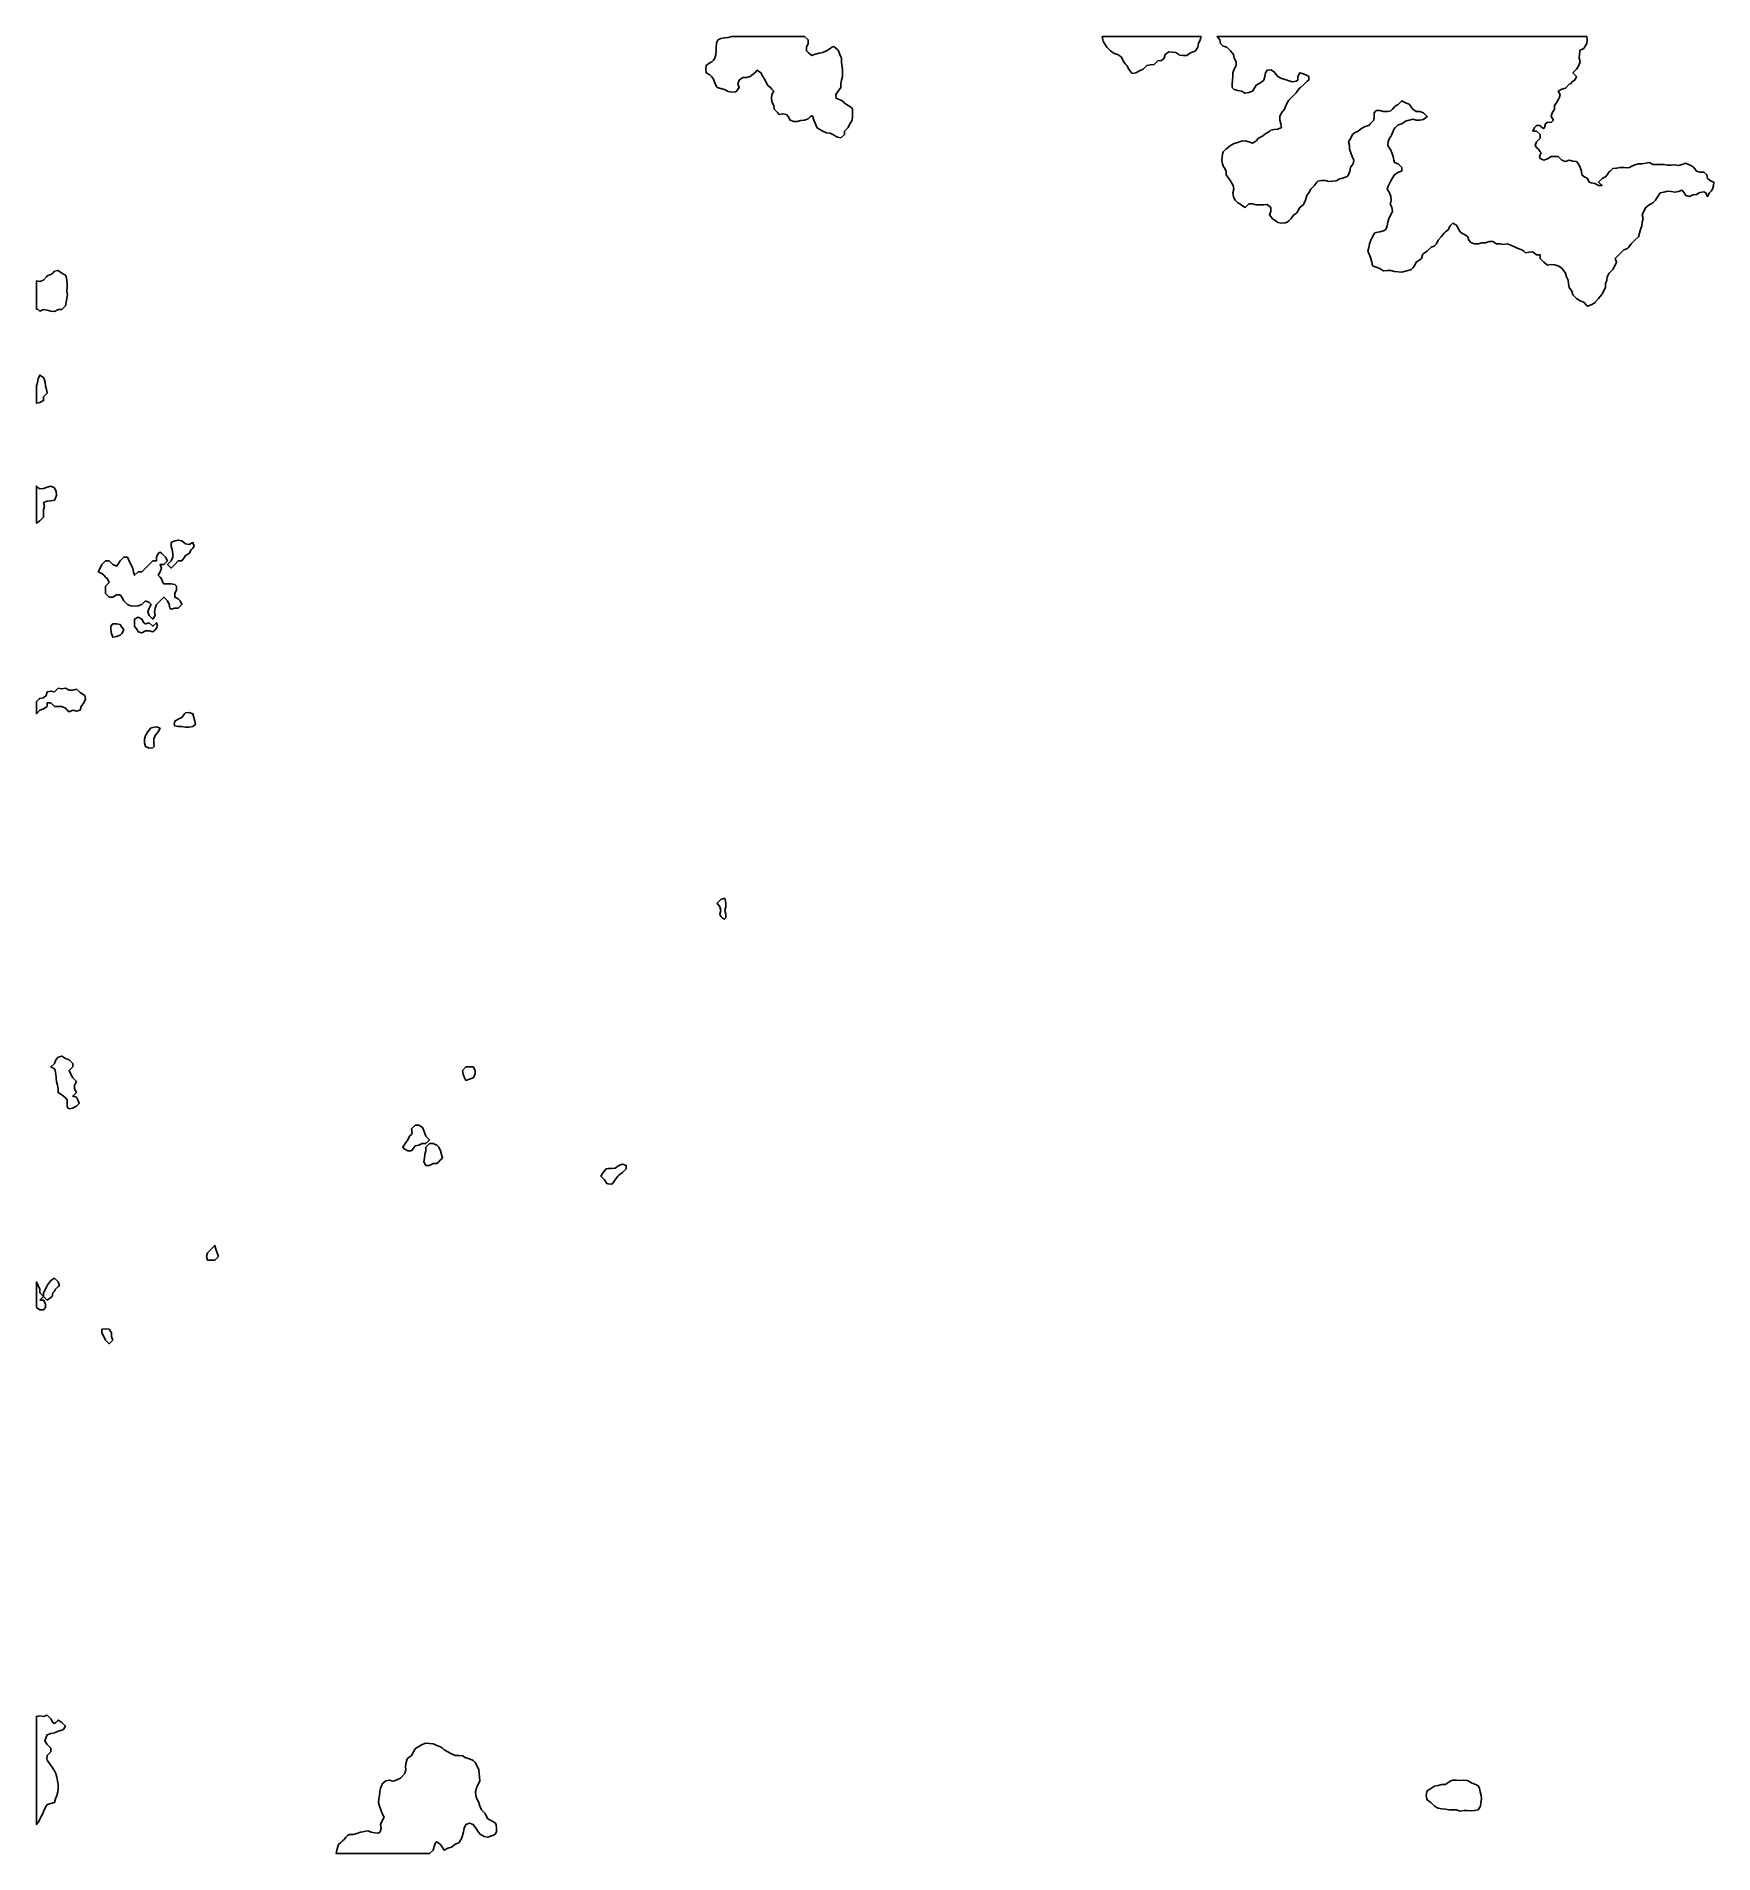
# Model space of a CAD drawing. Header units: metres. Extents: x 0 to 234, y 0 to 254.
import ezdxf

# ---------------------------------------------------------------- set-up
doc = ezdxf.new("R2010")
doc.units = ezdxf.units.M
doc.layers.add('relief', color=7, linetype='Continuous')

msp = doc.modelspace()

# ---------------------------------------------------------------- linework, layer by layer
at = {"layer": 'relief'}
for points in [[(109.13, 241.27), (108.93, 241.78), (108.68, 242.29), (108.55, 242.8), (108.42, 242.89), (108.25, 242.8), (107.91, 242.46), (107.4, 242.29), (106.89, 242.22), (106.38, 242.09), (105.88, 242.12), (105.37, 242.29), (105.11, 242.8), (104.86, 243.06), (104.35, 243.18), (103.84, 243.06), (103.64, 243.31), (103.33, 243.62), (103.16, 243.82), (103.11, 244.33), (102.82, 244.84), (102.76, 245.35), (102.82, 245.86), (103.08, 246.36), (102.82, 246.62), (102.62, 246.87), (102.31, 247.09), (102.11, 247.38), (101.87, 247.89), (101.8, 248.02), (101.55, 248.4), (101.29, 248.91), (100.79, 249.25), (100.45, 248.91), (100.28, 248.78), (99.77, 248.4), (99.26, 248.23), (98.75, 248.27), (98.24, 247.89), (98.07, 247.38), (98.24, 246.87), (97.9, 246.36), (97.73, 246.24), (97.22, 246.2), (96.71, 246.28), (96.61, 246.36), (96.2, 246.59), (95.7, 246.72), (95.19, 246.87), (94.91, 247.38), (94.73, 247.89), (94.68, 248.02), (94.37, 248.4), (94.17, 248.6), (93.66, 248.91), (93.6, 249.42), (93.66, 249.93), (94.17, 250.31), (94.42, 250.44), (94.68, 250.69), (94.85, 250.95), (94.98, 251.45), (95.06, 251.96), (95.04, 252.47), (95.07, 252.98), (95.19, 253.32), (95.31, 253.49), (95.7, 253.68), (96.2, 253.8), (96.71, 253.83), (97.22, 254), (97.73, 254), (98.24, 254), (98.75, 254), (99.26, 254), (99.77, 254), (100.28, 254), (100.79, 254), (101.29, 254), (101.8, 254), (102.31, 254), (102.82, 254), (103.33, 254), (103.84, 254), (104.35, 254), (104.86, 254), (105.37, 254), (105.88, 254), (106.38, 254), (106.89, 254), (107.4, 254), (107.91, 253.49), (107.91, 252.98), (107.66, 252.47), (107.66, 251.96), (107.91, 251.76), (108.22, 251.45), (108.42, 251.33), (108.76, 251.45), (108.93, 251.51), (109.44, 251.65), (109.95, 251.76), (110.46, 251.96), (110.97, 252.3), (111.22, 252.47), (111.47, 252.57), (111.6, 252.47), (111.98, 252.17), (112.13, 251.96), (112.32, 251.45), (112.49, 251.12), (112.54, 250.95), (112.54, 250.44), (112.59, 249.93), (112.68, 249.42), (112.68, 248.91), (112.68, 248.4), (112.56, 247.89), (112.49, 247.38), (112.49, 246.87), (112.09, 246.36), (111.98, 246.2), (111.78, 245.86), (111.81, 245.35), (111.98, 245.26), (112.49, 245.06), (112.83, 244.84), (113, 244.67), (113.51, 244.33), (114.02, 243.99), (114.08, 243.82), (114.08, 243.31), (114.08, 242.8), (114.07, 242.29), (114.02, 242.17), (113.71, 241.78), (113.51, 241.27), (113, 240.77), (113, 240.26), (112.49, 239.83), (111.98, 239.89), (111.47, 240.17), (111.35, 240.26), (110.97, 240.47), (110.46, 240.51), (109.95, 240.77), (109.44, 241.02), (109.13, 241.27)], [(151.69, 251.07), (151.18, 251.45), (150.67, 251.58), (150.16, 251.96), (149.65, 252.47), (149.35, 252.98), (149.14, 253.32), (149.11, 253.49), (149.02, 254), (149.14, 254), (149.65, 254), (150.16, 254), (150.67, 254), (151.18, 254), (151.69, 254), (152.2, 254), (152.71, 254), (153.21, 254), (153.72, 254), (154.23, 254), (154.74, 254), (155.25, 254), (155.76, 254), (156.27, 254), (156.78, 254), (157.29, 254), (157.8, 254), (158.3, 254), (158.81, 254), (159.32, 254), (159.83, 254), (160.34, 254), (160.85, 254), (161.36, 254), (161.87, 254), (162.38, 254), (162.83, 254), (162.69, 253.49), (162.48, 252.98), (162.38, 252.47), (162.04, 251.96), (161.87, 251.9), (161.36, 251.68), (161.02, 251.45), (160.85, 251.33), (160.34, 251.31), (159.83, 251.35), (159.7, 251.45), (159.32, 251.76), (158.81, 251.79), (158.3, 251.84), (157.8, 251.45), (157.67, 250.95), (157.29, 250.64), (156.78, 250.56), (156.65, 250.44), (156.27, 250.06), (155.76, 250), (155.25, 249.93), (154.74, 249.42), (154.23, 249.16), (153.72, 248.91), (153.21, 248.82), (153.09, 248.91), (152.71, 249.42), (152.45, 249.93), (152.2, 250.18), (152.05, 250.44), (151.76, 250.95), (151.69, 251.07)], [(214.3, 218.88), (214.18, 219.39), (214.16, 219.9), (213.91, 220.4), (213.79, 220.91), (213.41, 221.42), (213.28, 221.59), (212.77, 221.93), (212.26, 222.06), (211.75, 222.1), (211.24, 222.03), (210.73, 222.44), (210.22, 222.95), (210.22, 223.46), (209.72, 223.46), (209.21, 223.87), (208.7, 223.82), (208.19, 223.76), (207.93, 223.97), (207.68, 224.17), (207.17, 224.33), (206.83, 224.48), (206.66, 224.58), (206.15, 224.82), (205.64, 224.99), (205.13, 224.91), (204.63, 224.99), (204.12, 224.99), (203.61, 225.33), (203.1, 225.33), (202.59, 225.16), (202.08, 225.16), (201.57, 224.99), (201.06, 224.99), (200.55, 225.2), (200.26, 225.49), (200.11, 226), (200.04, 226.09), (199.54, 226.37), (199.28, 226.51), (199.03, 226.68), (198.84, 227.02), (198.59, 227.53), (198.52, 227.63), (198.01, 227.87), (197.67, 227.53), (197.5, 227.28), (197.4, 227.02), (196.99, 226.68), (196.79, 226.51), (196.48, 226.13), (196.38, 226), (195.97, 225.49), (195.75, 224.99), (195.46, 224.7), (194.95, 224.48), (194.44, 223.97), (193.94, 223.63), (193.79, 223.46), (193.63, 222.95), (193.43, 222.78), (192.92, 222.44), (192.66, 221.93), (192.41, 221.63), (192.21, 221.42), (191.9, 221.3), (191.39, 221.17), (190.88, 221.03), (190.37, 221.07), (189.86, 221.15), (189.35, 221.27), (188.85, 221.28), (188.34, 221.24), (188, 221.42), (187.83, 221.57), (187.32, 221.76), (186.81, 221.93), (186.7, 222.44), (186.58, 222.95), (186.36, 223.46), (186.3, 223.63), (186.16, 223.97), (186.3, 224.48), (186.39, 224.99), (186.56, 225.49), (186.81, 226), (187.06, 226.51), (187.32, 226.59), (187.83, 226.68), (188.34, 226.83), (188.64, 227.02), (188.85, 227.53), (188.95, 228.04), (189.1, 228.55), (189.35, 229.06), (189.57, 229.57), (189.48, 230.08), (189.35, 230.42), (189.25, 230.59), (189.35, 230.84), (189.42, 231.09), (189.35, 231.6), (189.19, 232.11), (188.85, 232.62), (189.05, 233.13), (189.25, 233.64), (189.35, 233.81), (189.56, 234.15), (189.86, 234.66), (190.37, 235.04), (190.88, 235.17), (190.88, 235.68), (190.37, 236.18), (189.86, 236.35), (189.76, 236.69), (189.69, 237.2), (189.51, 237.71), (189.35, 238.09), (189.25, 238.22), (188.95, 238.73), (188.99, 239.24), (189.15, 239.75), (189.35, 240), (189.48, 240.26), (189.67, 240.77), (189.86, 241.15), (190.03, 241.27), (190.37, 241.61), (190.88, 241.78), (191.39, 242.15), (191.9, 242.29), (192.41, 242.42), (192.92, 242.29), (193.43, 242.29), (193.94, 242.39), (194.44, 242.8), (193.94, 243.31), (193.43, 243.48), (192.92, 243.48), (192.41, 243.82), (192.07, 244.33), (191.9, 244.5), (191.39, 244.71), (191.14, 244.84), (190.88, 245.01), (190.75, 244.84), (190.37, 244.46), (190.12, 244.33), (189.86, 244.16), (189.61, 243.82), (189.35, 243.57), (188.85, 243.48), (188.34, 243.48), (187.83, 243.65), (187.32, 243.62), (187.01, 243.31), (187.01, 242.8), (186.98, 242.29), (186.81, 242.12), (186.47, 241.78), (186.3, 241.53), (185.79, 241.4), (185.54, 241.27), (185.28, 241.17), (184.77, 240.77), (184.26, 240.51), (184.01, 240.26), (183.76, 239.75), (183.45, 239.24), (183.56, 238.73), (183.6, 238.22), (183.76, 237.71), (183.96, 237.2), (184.19, 236.69), (184.09, 236.18), (183.76, 235.78), (183.7, 235.68), (183.62, 235.17), (183.45, 234.66), (183.25, 234.4), (182.74, 234.23), (182.48, 234.15), (182.23, 234.09), (181.72, 233.79), (181.21, 233.75), (180.7, 233.7), (180.19, 233.86), (179.68, 233.86), (179.17, 233.77), (179, 233.64), (178.67, 233.13), (178.16, 232.62), (177.9, 232.11), (177.65, 231.86), (177.58, 231.6), (177.42, 231.09), (177.2, 230.59), (177.14, 230.5), (176.63, 230.08), (176.37, 229.57), (176.12, 229.26), (175.78, 229.06), (175.61, 228.8), (175.44, 228.55), (175.1, 228.21), (174.85, 228.04), (174.59, 227.94), (174.08, 227.89), (173.58, 227.96), (173.49, 228.04), (173.07, 228.36), (172.76, 228.55), (172.56, 228.8), (172.39, 229.06), (172.56, 229.57), (172.56, 230.08), (172.05, 230.48), (171.54, 230.46), (171.03, 230.47), (170.52, 230.44), (170.01, 230.59), (169.5, 230.59), (168.99, 230.08), (168.48, 230.42), (168.23, 230.59), (167.98, 230.71), (167.59, 231.09), (167.47, 231.35), (167.38, 231.6), (167.26, 232.11), (167.39, 232.62), (167.32, 233.13), (167.03, 233.64), (166.96, 233.81), (166.7, 234.15), (166.45, 234.49), (166.35, 234.66), (166.32, 235.17), (166.07, 235.68), (165.94, 235.85), (165.84, 236.18), (165.74, 236.69), (165.77, 237.2), (165.88, 237.71), (165.94, 237.88), (166.28, 238.22), (166.45, 238.31), (166.96, 238.73), (167.47, 239.02), (167.98, 239.15), (168.15, 239.24), (168.48, 239.37), (168.99, 239.38), (169.5, 239.24), (170.01, 239.07), (170.35, 239.24), (170.52, 239.41), (170.86, 239.75), (171.03, 239.87), (171.54, 240.15), (171.64, 240.26), (172.05, 240.51), (172.46, 240.77), (172.56, 240.87), (173.07, 240.97), (173.58, 241.02), (174.08, 241.27), (173.96, 241.78), (173.83, 242.29), (173.83, 242.8), (174.08, 243.31), (174.47, 243.82), (174.59, 244.07), (174.66, 244.33), (174.97, 244.84), (175.1, 245.09), (175.36, 245.35), (175.61, 245.6), (175.87, 245.86), (176.12, 246.11), (176.25, 246.36), (176.63, 246.8), (176.73, 246.87), (177.14, 247.21), (177.28, 247.38), (177.65, 247.75), (177.9, 247.89), (177.9, 248.4), (177.65, 248.53), (177.14, 248.78), (176.63, 248.91), (176.37, 248.4), (176.37, 247.89), (176.12, 247.72), (175.61, 247.64), (175.1, 247.76), (174.85, 247.89), (174.59, 247.98), (174.08, 248.1), (173.58, 248.4), (173.14, 248.91), (173.07, 249.04), (172.56, 249.32), (172.05, 249.25), (171.82, 248.91), (171.74, 248.4), (171.6, 247.89), (171.54, 247.81), (171.03, 247.47), (170.86, 247.38), (170.52, 247.18), (170.33, 246.87), (170.01, 246.36), (169.5, 246.14), (168.99, 246.05), (168.48, 246.36), (167.98, 246.42), (167.47, 246.57), (167.19, 246.87), (167.18, 247.38), (167.24, 247.89), (167.28, 248.4), (167.25, 248.91), (167.47, 249.42), (167.72, 249.93), (167.72, 250.44), (167.47, 250.95), (167.34, 251.45), (166.96, 251.96), (166.45, 252.47), (165.94, 252.64), (165.53, 252.98), (165.43, 253.49), (165.09, 254), (165.43, 254), (165.94, 254), (166.45, 254), (166.96, 254), (167.47, 254), (167.98, 254), (168.48, 254), (168.99, 254), (169.5, 254), (170.01, 254), (170.52, 254), (171.03, 254), (171.54, 254), (172.05, 254), (172.56, 254), (173.07, 254), (173.58, 254), (174.08, 254), (174.59, 254), (175.1, 254), (175.61, 254), (176.12, 254), (176.63, 254), (177.14, 254), (177.65, 254), (178.16, 254), (178.67, 254), (179.17, 254), (179.68, 254), (180.19, 254), (180.7, 254), (181.21, 254), (181.72, 254), (182.23, 254), (182.74, 254), (183.25, 254), (183.76, 254), (184.26, 254), (184.77, 254), (185.28, 254), (185.79, 254), (186.3, 254), (186.81, 254), (187.32, 254), (187.83, 254), (188.34, 254), (188.85, 254), (189.35, 254), (189.86, 254), (190.37, 254), (190.88, 254), (191.39, 254), (191.9, 254), (192.41, 254), (192.92, 254), (193.43, 254), (193.94, 254), (194.44, 254), (194.95, 254), (195.46, 254), (195.97, 254), (196.48, 254), (196.99, 254), (197.5, 254), (198.01, 254), (198.52, 254), (199.03, 254), (199.54, 254), (200.04, 254), (200.55, 254), (201.06, 254), (201.57, 254), (202.08, 254), (202.59, 254), (203.1, 254), (203.61, 254), (204.12, 254), (204.63, 254), (205.13, 254), (205.64, 254), (206.15, 254), (206.66, 254), (207.17, 254), (207.68, 254), (208.19, 254), (208.7, 254), (209.21, 254), (209.72, 254), (210.22, 254), (210.73, 254), (211.24, 254), (211.75, 254), (212.26, 254), (212.77, 254), (213.28, 254), (213.79, 254), (214.3, 254), (214.81, 254), (215.31, 254), (215.82, 254), (216.33, 254), (216.74, 254), (216.79, 253.49), (216.77, 252.98), (216.42, 252.47), (216.33, 252.3), (215.82, 252.09), (215.78, 251.96), (215.72, 251.45), (215.7, 250.95), (215.82, 250.44), (215.65, 249.93), (215.31, 249.42), (214.81, 248.91), (215.31, 248.4), (215.06, 247.89), (214.81, 247.72), (214.47, 247.38), (214.3, 247.3), (213.87, 246.87), (213.79, 246.75), (213.28, 246.62), (212.77, 246.36), (213.02, 245.86), (212.9, 245.35), (212.77, 245.18), (212.6, 244.84), (212.26, 244.33), (212.26, 243.82), (211.92, 243.31), (211.75, 242.8), (212.09, 242.29), (211.75, 241.95), (211.24, 241.99), (210.99, 241.78), (210.86, 241.27), (210.73, 241.1), (210.48, 241.27), (210.22, 241.53), (209.72, 241.53), (209.46, 241.27), (209.21, 240.77), (209.72, 240.77), (210.22, 240.26), (210.22, 239.75), (209.72, 239.24), (209.52, 238.73), (209.72, 238.47), (210.02, 238.22), (210.22, 237.88), (210.39, 237.71), (210.22, 237.46), (210.16, 237.2), (210.22, 236.95), (210.73, 236.69), (211.24, 236.86), (211.75, 237.2), (212.26, 237.2), (212.77, 237.2), (213.28, 236.69), (213.79, 236.52), (214.3, 236.69), (214.81, 236.57), (215.31, 236.52), (215.57, 236.18), (215.82, 235.68), (215.99, 235.17), (216.08, 234.66), (216.33, 234.4), (216.84, 234.15), (217.1, 233.64), (217.35, 233.51), (217.86, 233.44), (218.37, 233.13), (218.88, 233.13), (218.37, 233.64), (218.88, 234.15), (219.39, 234.35), (219.6, 234.66), (219.9, 235.06), (220, 235.17), (220.4, 235.51), (220.91, 235.56), (221.42, 235.68), (221.93, 235.68), (222.44, 235.6), (222.7, 235.68), (222.95, 235.8), (223.46, 236.06), (223.97, 236.18), (224.48, 236.18), (224.99, 236.26), (225.49, 236.39), (225.83, 236.18), (226, 236.11), (226.51, 236.08), (227.02, 236.08), (227.53, 236.1), (228.04, 236.01), (228.55, 236.01), (229.06, 236.06), (229.57, 235.97), (230.08, 236.1), (230.33, 236.18), (230.59, 236.27), (230.75, 236.18), (231.09, 236.04), (231.6, 235.76), (231.71, 235.68), (232.11, 235.17), (232.62, 235), (233.13, 235.02), (233.55, 234.66), (233.64, 234.15), (234.15, 233.78), (234.49, 233.64), (234.45, 233.13), (234.32, 232.62), (234.15, 232.37), (233.89, 232.11), (233.64, 231.6), (233.38, 232.11), (233.13, 232.28), (232.62, 232.18), (232.45, 232.11), (232.11, 231.91), (231.6, 231.86), (231.09, 231.6), (230.59, 231.77), (230.38, 232.11), (230.08, 232.49), (229.57, 232.32), (229.06, 232.2), (228.55, 232.32), (228.04, 232.37), (227.53, 232.21), (227.02, 232.11), (226.68, 231.6), (226.51, 231.35), (226.34, 231.09), (226, 230.75), (225.75, 230.59), (225.49, 230.46), (224.99, 230.08), (224.73, 229.57), (224.48, 229.06), (224.65, 228.55), (224.48, 228.04), (224.43, 227.53), (224.24, 227.02), (224.11, 226.51), (223.97, 226), (223.46, 225.49), (222.95, 224.99), (222.57, 224.48), (222.44, 224.35), (221.93, 224.14), (221.76, 223.97), (221.42, 223.63), (221.25, 223.46), (220.91, 223.12), (220.74, 222.95), (220.91, 222.44), (220.66, 221.93), (220.4, 221.42), (219.9, 220.91), (219.62, 220.4), (219.53, 219.9), (219.39, 219.39), (219.39, 218.88), (219.1, 218.37), (218.88, 217.96), (218.79, 217.86), (218.37, 217.35), (217.94, 216.84), (217.86, 216.74), (217.35, 216.48), (217.01, 216.33), (216.84, 216.28), (216.77, 216.33), (216.33, 216.84), (215.82, 217.03), (215.31, 217.35), (214.81, 217.86), (214.64, 218.37), (214.3, 218.88)], [(0, 217.86), (0, 218.37), (0, 218.88), (0, 219.39), (0, 219.82), (0.51, 219.75), (1.02, 219.9), (1.44, 220.4), (1.53, 220.51), (2.04, 220.71), (2.29, 220.91), (2.55, 221.17), (3.05, 221.28), (3.56, 220.91), (4.07, 220.61), (4.19, 220.4), (4.28, 219.9), (4.33, 219.39), (4.29, 218.88), (4.24, 218.37), (4.36, 217.86), (4.24, 217.35), (4.17, 216.84), (4.07, 216.33), (3.56, 215.82), (3.05, 215.82), (2.55, 215.52), (2.04, 215.57), (1.53, 215.72), (1.02, 215.82), (0.51, 215.57), (0.25, 215.82), (0, 215.88), (0, 216.33), (0, 216.84), (0, 217.35), (0, 217.86)], [(0, 205.13), (0.17, 205.64), (0.25, 206.15), (0.51, 206.66), (1.02, 206.32), (1.09, 206.15), (1.24, 205.64), (1.27, 205.13), (1.43, 204.63), (1.53, 204.12), (1.02, 203.61), (1.02, 203.1), (0.51, 202.84), (0, 202.72), (0, 203.1), (0, 203.61), (0, 204.12), (0, 204.63), (0, 205.13)], [(0, 188.34), (0, 188.85), (0, 189.35), (0, 189.86), (0, 190.37), (0, 190.88), (0, 191.14), (0.25, 190.88), (0.51, 190.75), (1.02, 190.8), (1.27, 190.88), (1.53, 190.98), (2.04, 191.14), (2.55, 190.88), (2.75, 190.37), (2.8, 189.86), (2.63, 189.35), (2.55, 189.19), (2.04, 189.1), (1.53, 189.02), (1.02, 188.85), (1.15, 188.34), (1.02, 187.83), (1.02, 187.32), (1.02, 186.81), (0.51, 186.3), (0, 185.96), (0, 186.3), (0, 186.81), (0, 187.32), (0, 187.83), (0, 188.34)], [(18.83, 183.25), (19.34, 183.5), (19.85, 183.59), (20.36, 183.5), (20.62, 183.25), (20.87, 183.08), (21.38, 182.99), (21.89, 183.25), (22.06, 182.74), (21.89, 182.48), (21.63, 182.23), (21.38, 181.72), (20.87, 181.46), (20.7, 181.21), (20.36, 180.7), (19.85, 180.7), (19.34, 180.19), (18.83, 179.68), (18.32, 180.19), (18.83, 180.7), (19.09, 181.21), (19.09, 181.72), (19, 182.23), (18.83, 182.74), (18.83, 183.25)], [(15.27, 175.1), (14.76, 174.59), (14.25, 174.42), (13.74, 174.34), (13.23, 174.42), (12.73, 174.59), (12.22, 175.1), (11.96, 175.61), (11.71, 175.95), (11.2, 175.95), (10.69, 175.61), (10.18, 175.61), (9.67, 176.12), (9.67, 176.63), (9.67, 177.14), (10.18, 177.65), (9.93, 178.16), (9.67, 178.41), (9.42, 178.67), (9.16, 178.92), (8.65, 179.17), (8.91, 179.68), (9.16, 180.19), (9.67, 180.7), (10.18, 180.7), (10.69, 180.19), (11.2, 179.94), (11.37, 180.19), (11.71, 180.7), (12.22, 181.21), (12.73, 181.21), (12.98, 180.7), (13.23, 180.19), (13.49, 179.68), (13.57, 179.17), (13.74, 178.67), (14.25, 179.17), (14.76, 179.17), (15.27, 179.68), (15.78, 180.19), (16.29, 180.7), (16.8, 180.7), (16.8, 181.21), (17.05, 181.72), (17.31, 181.89), (17.56, 181.72), (17.82, 181.46), (18.07, 181.21), (18.32, 180.7), (17.82, 180.19), (17.31, 180.19), (17.48, 179.68), (17.31, 179.17), (17.05, 178.67), (17.31, 178.41), (17.48, 178.16), (17.69, 177.65), (17.82, 177.48), (18.32, 177.48), (18.83, 177.48), (19.34, 177.39), (19.6, 177.14), (19.6, 176.63), (19.34, 176.12), (19.34, 175.61), (19.85, 175.36), (20.11, 175.1), (20.36, 174.59), (19.85, 174.08), (19.34, 174.08), (18.83, 173.96), (18.66, 174.08), (18.58, 174.59), (18.32, 175.1), (17.82, 175.61), (17.31, 175.1), (16.8, 174.59), (16.63, 174.08), (16.54, 173.58), (16.63, 173.07), (16.29, 172.56), (15.78, 173.07), (15.61, 173.58), (15.78, 174.08), (16.03, 174.59), (15.78, 174.85), (15.27, 175.1)], [(14.76, 172.56), (15.02, 172.05), (15.27, 171.88), (15.78, 172.05), (16.29, 171.54), (16.8, 172.05), (16.92, 171.54), (16.8, 171.28), (16.63, 171.03), (16.29, 170.78), (15.78, 170.93), (15.27, 170.9), (14.76, 170.65), (14.25, 170.78), (14.08, 171.03), (13.74, 171.54), (13.74, 172.05), (13.74, 172.56), (14.25, 172.81), (14.76, 172.56)], [(11.88, 171.54), (12.22, 171.03), (11.96, 170.52), (11.71, 170.32), (11.2, 170.14), (10.69, 170.01), (10.49, 170.52), (10.43, 171.03), (10.43, 171.54), (10.69, 171.88), (11.2, 171.88), (11.71, 171.79), (11.88, 171.54)], [(0.34, 161.36), (0.51, 161.44), (1.02, 161.53), (1.36, 161.87), (1.53, 162.38), (2.04, 162.5), (2.55, 162.38), (3.05, 162.89), (3.56, 162.8), (4.07, 162.89), (4.58, 162.63), (5.09, 162.63), (5.6, 162.74), (6.02, 162.38), (6.11, 162.27), (6.62, 161.95), (6.79, 161.87), (6.87, 161.36), (6.62, 160.85), (6.28, 160.34), (6.11, 159.83), (5.6, 159.7), (5.09, 159.83), (4.58, 159.58), (4.33, 159.83), (4.07, 160.09), (3.56, 160.34), (3.05, 160.34), (2.55, 160.34), (2.04, 160.85), (1.53, 160.85), (1.53, 160.34), (1.02, 160), (0.51, 159.83), (0, 159.32), (0, 159.83), (0, 160.34), (0, 160.85), (0, 161.02), (0.34, 161.36)], [(15.95, 157.29), (16.29, 157.38), (16.8, 157.49), (17.31, 157.29), (17.05, 156.78), (16.8, 156.52), (16.63, 156.27), (16.42, 155.76), (16.42, 155.25), (16.46, 154.74), (16.29, 154.57), (15.78, 154.49), (15.27, 154.74), (15.1, 155.25), (15.1, 155.76), (15.27, 156.27), (15.61, 156.78), (15.78, 157.03), (15.95, 157.29)], [(20.87, 159.45), (21.38, 159.49), (21.89, 159.32), (22.02, 158.81), (22.14, 158.3), (22.23, 157.8), (21.89, 157.54), (21.38, 157.46), (20.87, 157.46), (20.36, 157.54), (19.85, 157.54), (19.34, 157.63), (19.26, 157.8), (19.34, 158.3), (19.85, 158.56), (20.36, 158.81), (20.7, 159.32), (20.87, 159.45)], [(95.7, 133.36), (96.2, 133.53), (96.28, 133.36), (96.37, 132.85), (96.37, 132.34), (96.27, 131.84), (96.4, 131.33), (96.37, 130.82), (96.2, 130.61), (95.87, 130.82), (95.7, 130.99), (95.53, 131.33), (95.7, 131.84), (95.53, 132.34), (95.19, 132.85), (95.7, 133.36)], [(3.56, 106.05), (3.05, 106.38), (3.05, 106.89), (2.97, 107.4), (2.84, 107.91), (2.76, 108.42), (2.71, 108.93), (2.65, 109.44), (2.55, 109.69), (2.04, 109.95), (2.55, 110.46), (2.71, 110.97), (3.05, 111.31), (3.56, 111.47), (4.07, 111.14), (4.58, 110.97), (5.09, 110.46), (5.09, 109.95), (4.58, 109.44), (4.84, 108.93), (5.09, 108.42), (5.6, 107.91), (5.34, 107.4), (5.34, 106.89), (5.6, 106.38), (5.09, 105.88), (5.6, 105.71), (5.8, 105.37), (5.98, 104.86), (5.6, 104.48), (5.34, 104.35), (5.09, 104.18), (4.58, 104.09), (4.33, 104.35), (4.33, 104.86), (4.33, 105.37), (4.07, 105.62), (3.82, 105.88), (3.56, 106.05)], [(61.08, 109.95), (61.34, 109.44), (61.34, 108.93), (61.08, 108.42), (60.57, 108.25), (60.06, 108.08), (59.86, 108.42), (59.68, 108.93), (59.56, 109.44), (60.06, 109.95), (60.57, 109.95), (61.08, 109.95)], [(52.43, 100.53), (52.53, 100.79), (52.43, 101.29), (52.94, 101.8), (53.45, 101.8), (53.96, 101.55), (54.08, 101.29), (54.26, 100.79), (54.46, 100.28), (54.97, 99.77), (54.46, 99.26), (53.96, 99.26), (53.45, 99), (52.94, 98.92), (52.81, 98.75), (52.43, 98.24), (51.92, 98.24), (51.41, 98.49), (51.24, 98.75), (51.41, 99), (51.58, 99.26), (51.92, 99.77), (52.17, 100.28), (52.43, 100.53)], [(54.97, 99.26), (55.48, 99.26), (55.99, 99), (56.25, 98.75), (56.5, 98.24), (56.63, 97.73), (56.76, 97.22), (56.5, 96.97), (56.25, 96.71), (55.99, 96.46), (55.48, 96.46), (54.97, 96.2), (54.46, 96.2), (54.16, 96.71), (54.26, 97.22), (54.3, 97.73), (54.46, 98.24), (54.46, 98.75), (54.97, 99.26)], [(79.92, 95.78), (80.42, 95.78), (80.93, 95.8), (81.44, 96.2), (81.95, 96.37), (82.46, 96.2), (82.46, 95.7), (81.95, 95.19), (81.44, 94.85), (81.27, 94.68), (80.93, 94.17), (80.55, 93.66), (80.42, 93.59), (79.92, 93.6), (79.75, 93.66), (79.41, 94.17), (78.9, 94.68), (79.24, 95.19), (79.41, 95.44), (79.66, 95.7), (79.92, 95.78)], [(25.45, 83.48), (24.94, 82.97), (24.43, 82.97), (23.92, 82.97), (23.8, 83.48), (23.92, 83.99), (24.43, 84.5), (24.94, 85.01), (25.11, 84.5), (25.28, 83.99), (25.45, 83.48)], [(0, 76.35), (0, 76.86), (0, 77.37), (0, 77.88), (0, 78.39), (0, 78.9), (0, 79.41), (0, 79.92), (0.25, 79.41), (0.51, 78.9), (0.51, 78.39), (1.02, 77.88), (0.51, 77.37), (1.02, 77.37), (1.27, 76.86), (1.27, 76.35), (1.02, 76.01), (0.51, 76.01), (0, 76.35)], [(3.05, 79.92), (3.22, 79.41), (3.05, 79.28), (2.67, 78.9), (2.55, 78.64), (2.29, 78.39), (2.21, 77.88), (2.04, 77.71), (1.53, 77.37), (1.02, 77.88), (1.02, 78.39), (1.27, 78.9), (1.53, 79.41), (1.87, 79.92), (2.04, 80.09), (2.55, 80.42), (3.05, 79.92)], [(10.18, 73.3), (10.52, 72.79), (10.52, 72.28), (10.69, 71.77), (10.18, 71.26), (9.67, 71.77), (9.42, 72.28), (9.16, 72.79), (9.16, 73.3), (9.67, 73.36), (10.18, 73.3)], [(0, 6.62), (0, 7.13), (0, 7.64), (0, 8.14), (0, 8.65), (0, 9.16), (0, 9.67), (0, 10.18), (0, 10.69), (0, 11.2), (0, 11.71), (0, 12.22), (0, 12.73), (0, 13.23), (0, 13.74), (0, 14.25), (0, 14.76), (0, 15.27), (0, 15.78), (0, 16.29), (0, 16.8), (0, 17.31), (0, 17.82), (0, 18.32), (0, 18.83), (0, 19.17), (0.51, 19.24), (1.02, 19.17), (1.53, 19.34), (2.04, 18.83), (2.29, 18.32), (2.55, 18.2), (2.71, 18.32), (3.05, 18.66), (3.56, 18.32), (4.07, 17.82), (3.73, 17.31), (3.56, 17.25), (3.05, 17.1), (2.55, 16.87), (2.04, 16.8), (1.53, 16.63), (1.38, 16.29), (1.19, 15.78), (1.53, 15.27), (2.04, 14.76), (2.04, 14.25), (1.53, 13.74), (1.48, 13.23), (1.53, 13.06), (1.73, 12.73), (2.04, 12.34), (2.12, 12.22), (2.46, 11.71), (2.55, 11.58), (2.71, 11.2), (2.86, 10.69), (2.98, 10.18), (3.05, 9.67), (3.05, 9.16), (2.99, 8.65), (2.86, 8.14), (2.69, 7.64), (2.55, 7.13), (2.04, 7), (1.53, 6.87), (1.38, 6.62), (1.1, 6.11), (1.02, 5.85), (0.89, 5.6), (0.64, 5.09), (0.51, 4.84), (0.38, 4.58), (0, 4.07), (0, 4.58), (0, 5.09), (0, 5.6), (0, 6.11), (0, 6.62)], [(43.06, 2.04), (43.27, 2.29), (43.52, 2.55), (43.78, 2.67), (44.28, 2.66), (44.79, 2.8), (45.3, 2.98), (45.64, 3.05), (45.81, 3.1), (46.32, 3.17), (46.7, 3.05), (46.83, 2.99), (47.34, 2.91), (47.85, 2.85), (48.05, 3.05), (48.21, 3.56), (48.13, 4.07), (48.36, 4.58), (48.61, 5.09), (48.36, 5.6), (48.17, 6.11), (47.99, 6.62), (47.85, 7.13), (47.89, 7.64), (47.96, 8.14), (48.02, 8.65), (48.1, 9.16), (48.33, 9.67), (48.36, 9.76), (48.87, 10.18), (49.37, 10.28), (49.71, 10.18), (49.88, 10.12), (50.05, 10.18), (50.39, 10.33), (50.9, 10.56), (51.05, 10.69), (51.41, 11.11), (51.51, 11.2), (51.67, 11.71), (51.63, 12.22), (51.72, 12.73), (51.84, 13.23), (51.92, 13.34), (52.43, 13.74), (52.73, 14.25), (52.94, 14.66), (53.07, 14.76), (53.45, 14.98), (53.96, 15.27), (54.46, 15.46), (54.97, 15.41), (55.48, 15.36), (55.69, 15.27), (55.99, 15.1), (56.5, 14.95), (56.76, 14.76), (57.01, 14.51), (57.52, 14.25), (58.03, 13.95), (58.54, 13.74), (59.05, 13.74), (59.56, 13.67), (60.06, 13.4), (60.57, 13.23), (61.08, 13.04), (61.36, 12.73), (61.59, 12.32), (61.65, 12.22), (61.85, 11.71), (61.93, 11.2), (61.95, 10.69), (62, 10.18), (61.79, 9.67), (61.59, 9.33), (61.53, 9.16), (61.41, 8.65), (61.42, 8.14), (61.59, 7.64), (61.87, 7.13), (62.02, 6.62), (62.1, 6.45), (62.25, 6.11), (62.61, 5.74), (62.74, 5.6), (62.99, 5.09), (63.12, 4.89), (63.63, 4.58), (64.14, 4.29), (64.29, 4.07), (64.34, 3.56), (64.34, 3.05), (64.14, 2.71), (63.8, 2.55), (63.63, 2.47), (63.12, 2.29), (62.61, 2.42), (62.35, 2.55), (62.1, 2.67), (61.79, 3.05), (61.59, 3.39), (61.42, 3.56), (61.08, 4.07), (60.57, 4.24), (60.06, 4.07), (59.81, 3.56), (59.7, 3.05), (59.56, 2.55), (59.39, 2.04), (59.05, 1.53), (58.54, 1.32), (58.16, 1.02), (58.03, 0.89), (57.52, 0.76), (57.01, 0.51), (56.7, 1.02), (56.5, 1.27), (56.16, 1.53), (55.99, 1.65), (55.82, 1.53), (55.61, 1.02), (55.48, 0.51), (54.97, 0), (54.46, 0), (53.96, 0), (53.45, 0), (52.94, 0), (52.43, 0), (51.92, 0), (51.41, 0), (50.9, 0), (50.39, 0), (49.88, 0), (49.37, 0), (48.87, 0), (48.36, 0), (47.85, 0), (47.34, 0), (46.83, 0), (46.32, 0), (45.81, 0), (45.3, 0), (44.79, 0), (44.28, 0), (43.78, 0), (43.27, 0), (42.76, 0), (42.25, 0), (41.92, 0), (41.99, 0.51), (42.16, 1.02), (42.25, 1.27), (42.5, 1.53), (42.76, 1.73), (43.06, 2.04)], [(195.97, 6.36), (195.46, 6.62), (194.95, 7.13), (194.44, 7.51), (194.4, 7.64), (194.28, 8.14), (194.39, 8.65), (194.44, 8.76), (194.95, 9.09), (195.06, 9.16), (195.46, 9.42), (195.97, 9.54), (196.48, 9.67), (196.99, 9.67), (197.5, 10.05), (197.75, 10.18), (198.01, 10.28), (198.52, 10.28), (199.03, 10.24), (199.54, 10.28), (200.04, 10.23), (200.15, 10.18), (200.55, 9.93), (201.06, 9.73), (201.23, 9.67), (201.57, 9.5), (201.74, 9.16), (201.85, 8.65), (201.99, 8.14), (202.03, 7.64), (201.95, 7.13), (201.91, 6.62), (201.57, 6.11), (201.06, 6.02), (200.55, 5.98), (200.04, 6.02), (199.54, 6.04), (199.03, 5.96), (198.52, 6.11), (198.01, 6.11), (197.5, 6.11), (196.99, 6.24), (196.48, 6.28), (195.97, 6.36)]]:
    msp.add_lwpolyline(points, close=True, dxfattribs=at)

doc.saveas('drawing.dxf')
